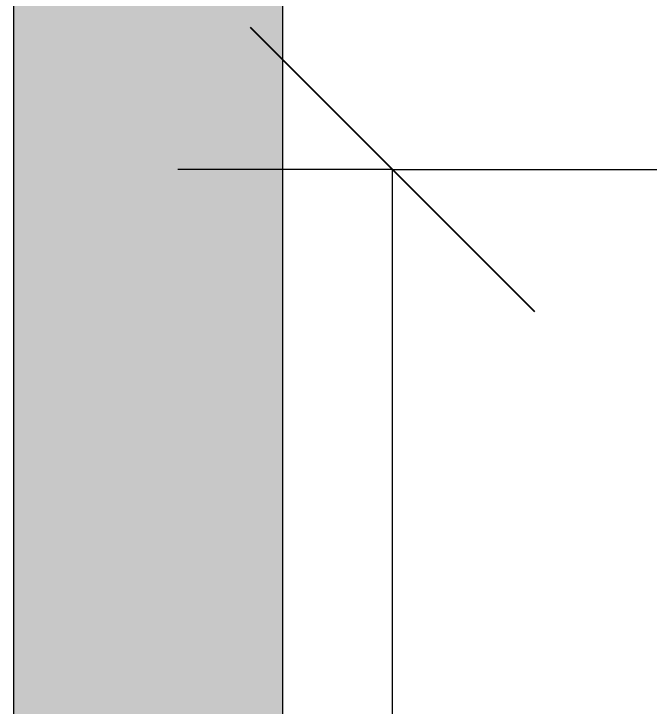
# Model space of a CAD drawing. Header units: metres. Extents: x 147 to 427, y -16 to 162.
# Drawn here: x 396.6776 to 397.0325, y 1.8 to 2.187 of the extents above; entities that cross this region are included whole.
import ezdxf

# ---------------------------------------------------------------- set-up
doc = ezdxf.new("R2010")
doc.units = ezdxf.units.M
for name, color, linetype, lineweight in [('A-ANNO-DIMS', 7, 'Continuous', 5), ('A-ANNO-DIMS-50', 7, 'Continuous', 5), ('A-WALL', 7, 'Continuous', 9)]:
    doc.layers.add(name, color=color, linetype=linetype, lineweight=lineweight)
doc.styles.add('Century Gothic_1', font='GOTHIC.TTF', dxfattribs={"height": 0.075})
doc.dimstyles.new('Setores_1_5', dxfattribs={"dimscale": 0.3048, "dimtxt": 0.078313, "dimasz": 0.520833, "dimexe": 0.393701, "dimexo": 0.246063, "dimgap": 0.287073, "dimtad": 1, "dimrnd": 0.01, "dimzin": 0, "dimdsep": 46, "dimtxsty": 'Century Gothic_1', "dimblk1": 'OBLIQUE', "dimblk2": 'OBLIQUE', "dimsah": 1, "dimcen": 0.09, "dimazin": 0, "dimtfac": 1, "dimtdec": 4, "dimtix": 1, "dimtmove": 0, "dimatfit": 3, "dimfxl": 1, "dimtvp": 1, "dimtolj": 1, "dimtzin": 0, "dimarcsym": 2})

# ---------------------------------------------------------------- blocks, each defined once
blk = doc.blocks.new('DIMBLOCK121-HH')
at = {"layer": 'A-ANNO-DIMS-50', "lineweight": 25}
for p, q in [((396.88911, 2.1), (396.80973, 2.17937)), ((396.88911, 2.1), (396.96848, 2.02062)), ((396.88911, 0), (396.80973, 0.07938)), ((396.88911, 0), (396.96848, -0.07938))]:
    blk.add_line(p, q, dxfattribs=at)
at = {"layer": 'A-ANNO-DIMS-50'}
for p, q in [((396.88911, 2.1), (396.76911, 2.1)), ((396.88911, 0), (396.88911, 2.1)), ((396.88911, 2.1), (397.20258, 2.1)), ((396.88911, 0), (396.85185, 0)), ((396.88911, 0), (397.00911, 0))]:
    blk.add_line(p, q, dxfattribs=at)
at = {"layer": 'A-ANNO-DIMS-50', "color": 0, "insert": (396.70547, 0.88467), "char_height": 0.075, "width": 0.3967839, "attachment_point": 1, "rotation": 90, "line_spacing_factor": 0.984502, "style": 'Century Gothic_1'}
blk.add_mtext('2,10 m', dxfattribs=at)
blk = doc.blocks.new('_Oblique')
at = {"color": 0, "linetype": 'ByBlock', "lineweight": -2}
blk.add_line((-0.5, -0.5), (0.5, 0.5), dxfattribs=at)

msp = doc.modelspace()

# ---------------------------------------------------------------- hatches: boundary and pattern name
at = {"layer": 'A-WALL', "true_color": 0x7f7f7f}
msp.add_hatch(color=8, dxfattribs=at).paths.add_polyline_path([(396.82758, 0), (396.82758, 2.7), (396.67758, 2.7), (396.67758, 0), (396.7981, 0)])

# ---------------------------------------------------------------- linework, layer by layer
at = {"layer": 'A-WALL', "color": 253, "true_color": 0xaaaaaa}
for p, q in [((396.67758, 0), (396.67758, 3)), ((396.82758, 3), (396.82758, 0))]:
    msp.add_line(p, q, dxfattribs=at)

# ---------------------------------------------------------------- dimensions: what is measured, and where the dimension line sits
at = {"layer": 'A-ANNO-DIMS'}
dim = msp.add_linear_dim(base=(396.88911, 2.1), p1=(396.77685, 0), p2=(397.27758, 2.1), angle=90, dimstyle='Setores_1_5', override={"dimpost": '<>', "dimfxl": 2.158871}, dxfattribs=at)
dim.commit()
dim.dimension.update_dxf_attribs({"geometry": 'DIMBLOCK121-HH', "text_midpoint": (396.76222, 1.05)})

doc.saveas('drawing.dxf')
